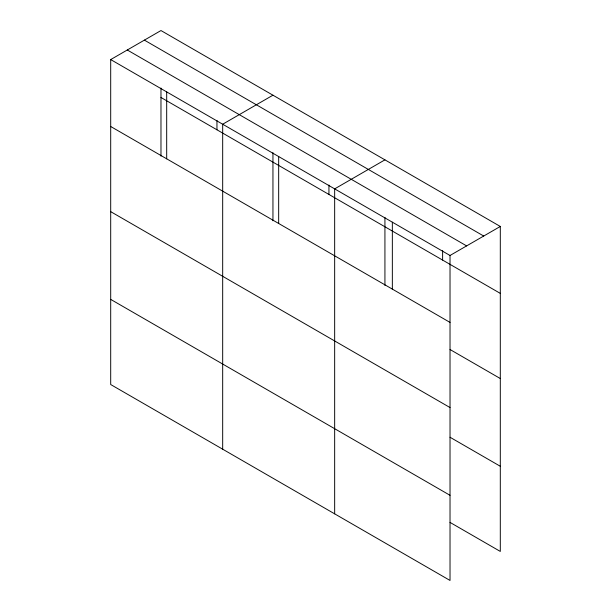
<?xml version="1.0" encoding="UTF-8"?>
<svg xmlns="http://www.w3.org/2000/svg" width="611" height="611" viewBox="0 0 611 611"><rect width="100%" height="100%" fill="white"/><g stroke="black" fill="none" stroke-linecap="round" stroke-linejoin="round"><path stroke-width="0.92" d="M160.976 88.053L160.976 156.141M110.698 59.573L450.024 255.482L450.024 580.45L110.698 384.54L110.698 59.573L160.976 30.55L500.302 226.46L500.302 551.428L450.032 522.405M272.949 95.201L222.679 124.224L222.679 449.192M384.93 159.853L334.66 188.875L334.66 513.843M450.024 255.482L500.302 226.46M144.379 40.127L483.713 236.037M127.287 49.995L466.621 245.905M160.976 97.477L500.302 293.387M110.698 126.5L450.024 322.409M450.032 349.515L500.302 378.537M110.698 211.65L450.024 407.56M450.032 437.247L500.302 466.269M110.698 299.39L450.024 495.3M442.616 250.655L442.616 260.08M392.346 222.183L392.346 289.102M384.93 217.348L384.93 285.436M328.939 185.026L328.939 194.451M278.669 156.546L278.669 223.473M272.949 152.704L272.949 220.785M216.958 120.375L216.958 129.799M166.688 91.902L166.688 158.829"/></g></svg>
